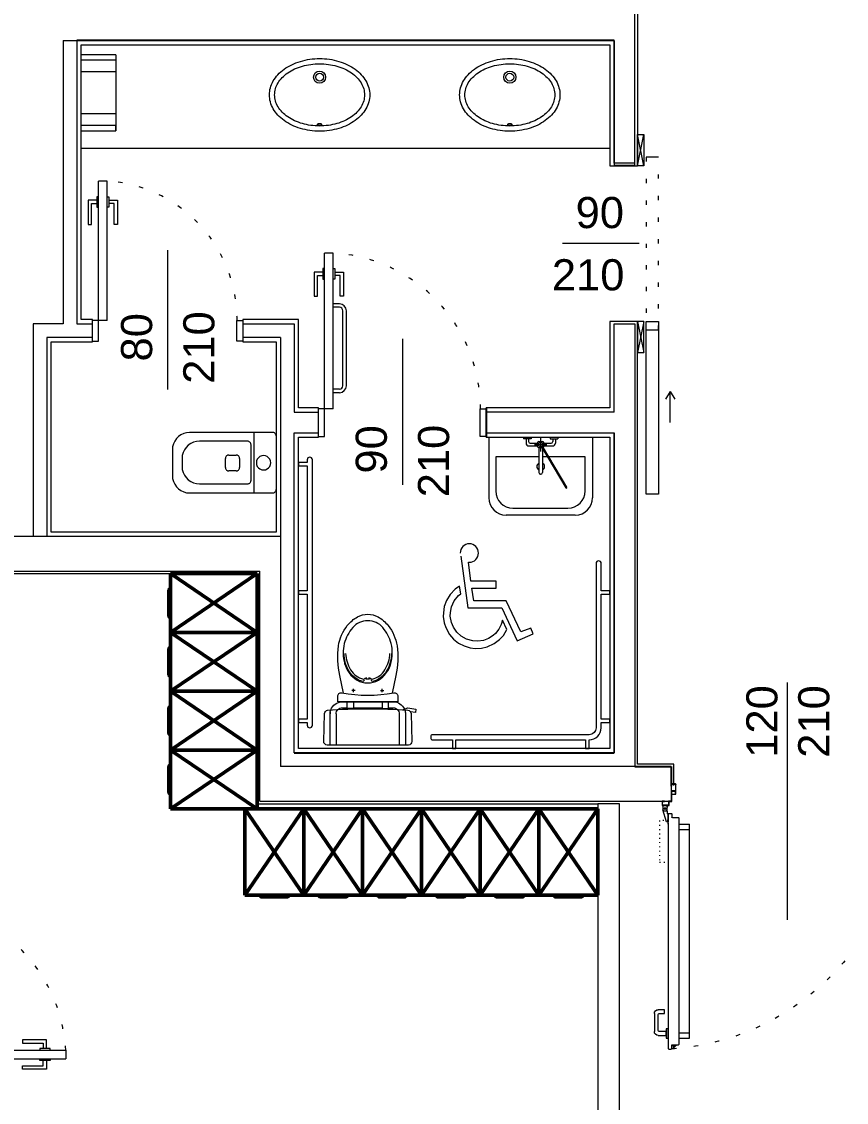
# Model space of a CAD drawing. Header units: centimetres. Extents: x 139057 to 200038, y 34824 to 80516.
# Drawn here: x 166314 to 166791, y 52660 to 53285 of the extents above; entities that cross this region are included whole.
import ezdxf

# ---------------------------------------------------------------- set-up
doc = ezdxf.new("R2010")
doc.units = ezdxf.units.CM
doc.header["$LTSCALE"] = 100
doc.linetypes.add('HIDDEN4', pattern=[0.125, 0.025, -0.1])
doc.layers.get('0').update_dxf_attribs({"lineweight": 0})
for name, color, linetype, lineweight in [('430_TAVOLATI_001-AM_0', 3, 'Continuous', 0), ('437_RIVESTIMENTI_001-AM_0', 13, 'Continuous', 0), ('439_TESTI_SERRAMENTI_001-AM_0', 11, 'Continuous', 0), ('441_SERRAMENTI_001-AM_0', 1, 'Continuous', 0), ('442_SANITARI_001-AM_0', 6, 'Continuous', 0), ('560_LAY_OUT_ARREDI_001-AM_0', 150, 'Continuous', 50), ('660_LAY_OUT_ARREDI_001-AM_0', 150, 'Continuous', 50)]:
    doc.layers.add(name, color=color, linetype=linetype, lineweight=lineweight)
for name, color, linetype in [('CN_000_LINEE_PT_Layout bagni', 7, 'Continuous'), ('CN_050_MURI_PT_Finiture', 7, 'Continuous'), ('CN_050_MURI_PT_Pareti in laterizio', 7, 'Continuous')]:
    doc.layers.add(name, color=color, linetype=linetype)
doc.styles.add('GENERATED_STYLE_1', font='arial.ttf')
doc.styles.get("Standard").update_dxf_attribs({"font": 'arial.ttf'})

# ---------------------------------------------------------------- blocks, each defined once
blk = doc.blocks.new('PORTA-[REI-US]-SISTI-120')
for p, q in [((-1.8, 12.56), (-1.8, 143)), ((-1.5, 143.3), (0, 143.3)), ((0.3, 143), (0.3, 141.15)), ((0.6, 141.05), (3.1, 141.05)), ((0.6, 140.85), (0.6, 141.05)), ((0.6, 140.85), (4.2, 140.85)), ((1.1, 142.35), (1.4, 142.35)), ((1.1, 141.05), (1.1, 142.35)), ((2.6, 141.05), (1.4, 142.35)), ((1.4, 142.35), (1.4, 141.05)), ((3.1, 141.05), (3.1, 140.85)), ((4.5, 140.55), (4.5, 9.75)), ((-9.8, 122.85), (-9.8, 133.15)), ((-7.5, 135.45), (-2.9, 135.45)), ((-7.5, 132.65), (-7.5, 123.35)), ((-2.9, 133.15), (-7, 133.15)), ((-2.9, 131.6), (-2.9, 137)), ((-2.9, 137), (-1.8, 137)), ((-2.9, 135.45), (-2.9, 134.3)), ((-2.9, 134.3), (-2.9, 133.15)), ((-1.8, 131.6), (-2.9, 131.6)), ((-1.8, 137), (-1.8, 134.3)), ((-1.8, 134.3), (-1.8, 131.6)), ((4.5, 137), (4.5, 134.3)), ((4.5, 137), (10.5, 137)), ((4.5, 134.3), (4.5, 131.6)), ((4.5, 134), (10.5, 134)), ((10.5, 137), (10.5, 13.3)), ((-4, 120.55), (-7.5, 120.55)), ((-7, 122.85), (-4, 122.85)), ((-4, 122.85), (-4, 120.55)), ((-1.8, 13.34), (-1.8, 7.3)), ((4.5, 16.3), (10.5, 16.3)), ((4.5, 13.3), (10.5, 13.3)), ((-2.8, 12), (-4.8, 5)), ((-1.8, 12), (-2.8, 12)), ((-2.3, 5.5), (-2.3, 7)), ((-1.8, 7.5), (-1.8, 12)), ((-1.5, 7), (0, 7)), ((0.3, 7.3), (0.3, 9.15)), ((0.6, 9.45), (4.2, 9.45)), ((-5.3, 0), (-5.3, 2.5)), ((-5.3, 2.5), (-1.3, 2.5)), ((-3.85, 0), (-5.3, 0)), ((-5.05, 2.25), (-5.05, 0.25)), ((-1.55, 2.25), (-5.05, 2.25)), ((-5.05, 0.25), (-3.85, 0.25)), ((-4.8, 5), (-4.3, 5.5)), ((-4.8, 3.5), (-4.8, 5)), ((-4.8, 2.5), (-4.8, 5)), ((-4.39, 4.25), (-2.77, 4.25)), ((-4.3, 5.5), (-2.8, 5.5)), ((-3.85, 0), (-3.85, 0.25)), ((-3.55, 5), (-3.55, 3.5)), ((-3.55, 4), (-3.55, 4.5)), ((-2.8, 5.5), (-2.3, 5)), ((-2.3, 5), (-2.3, 2.5)), ((-2.3, 2.5), (-2.3, 3.64)), ((-1.55, 0), (-1.55, 2.25)), ((0, 0), (-1.55, 0)), ((-1.3, 2.5), (-1.3, 0.25)), ((-1.3, 0.25), (0.25, 0.25)), ((0, -5.8), (0, 0)), ((0.25, 0.25), (0.25, -5.7)), ((2.25, -6.05), (0.25, -6.05)), ((0.35, -5.8), (2.15, -5.8)), ((1.99, -3.9), (0.51, -3.9)), ((2.5, -9.7), (2.5, -5.8)), ((2.65, -4.35), (2.65, -9.7)), ((0, -8.65), (0.15, -8.65)), ((0, -8.65), (0, -9.7)), ((0.15, -9.7), (0.15, -8.65)), ((0.3, -9.85), (2.35, -9.85)), ((2.35, -10), (0.3, -10))]:
    blk.add_line(p, q)
at = {"ltscale": 20}
blk.add_line((67, -68.65), (67, 68.65), dxfattribs=at)
at = {"linetype": 'HIDDEN4', "ltscale": 0.2}
blk.add_lwpolyline([(-1.8, 11.15), (-6.8, 11.15), (-6.8, 35.15), (-1.8, 35.15)], dxfattribs=at)
blk.add_lwpolyline([(2.25, -5.7), (2.25, -4.1), (2.65, -4.1), (2.65, -8.35)])
for centre, radius, start, end in [((-1.5, 143), 0.3, 90, 180), ((0, 143), 0.3, 0, 90), ((0.6, 141.15), 0.3, 180, 270), ((4.2, 140.55), 0.3, 0, 90), ((-7.5, 133.15), 2.3, 90, 180), ((-7, 132.65), 0.5, 90, 180), ((-7.5, 122.85), 2.3, 180, 270), ((-7, 123.35), 0.5, 180, 270), ((-1.8, 7), 0.5, 90, 180), ((-1.5, 7.3), 0.3, 180, 270), ((0, 7.3), 0.3, 270, 0), ((0.6, 9.15), 0.3, 90, 180), ((4.2, 9.75), 0.3, 270, 0), ((0.25, -5.8), 0.25, 180, 270), ((0.35, -5.7), 0.1, 180, 270), ((0.51, -4.15), 0.25, 90, 180), ((1.99, -4.15), 0.25, 0, 90), ((2.15, -5.7), 0.1, 270, 0), ((2.25, -5.8), 0.25, 270, 0), ((0.3, -9.7), 0.3, 180, 270), ((0.3, -9.7), 0.15, 180, 270), ((2.35, -9.7), 0.3, 270, 0), ((2.35, -9.7), 0.15, 270, 0)]:
    blk.add_arc(centre, radius, start, end)
at = {"linetype": 'HIDDEN4'}
blk.add_arc((-9.62, 0.25), 143.37, 0, 86.15171, dxfattribs=at)
blk = doc.blocks.new('ar')
at = {"layer": '660_LAY_OUT_ARREDI_001-AM_0', "ltscale": 0.5}
for p, q in [((36789.85, 29627.82), (36739.85, 29661.82)), ((36789.85, 29661.82), (36739.85, 29627.82)), ((36789.85, 29661.82), (36739.85, 29661.82)), ((36789.85, 29661.82), (36789.85, 29627.82)), ((36789.85, 29627.82), (36739.85, 29627.82))]:
    blk.add_line(p, q, dxfattribs=at)
at = {"layer": '660_LAY_OUT_ARREDI_001-AM_0'}
blk.add_line((36739.85, 29661.82), (36739.85, 29627.82), dxfattribs=at)
at = {"layer": '660_LAY_OUT_ARREDI_001-AM_0', "ltscale": 0.5, "flags": 128}
blk.add_lwpolyline([(36789.85, 29653.32), (36789.85, 29636.32), (36790.85, 29637.32), (36790.85, 29652.32)], close=True, dxfattribs=at)

msp = doc.modelspace()

# ---------------------------------------------------------------- linework, layer by layer
at = {"layer": '430_TAVOLATI_001-AM_0'}
for p, q in [((166670.34, 53465.5, 0), (166670.34, 53202.04, 0)), ((166338.09, 53274.54, 0), (166338.09, 53110.65, 0)), ((166338.09, 53274.54, 0), (166656.84, 53274.54, 0)), ((166656.82, 53203.54, 0), (166656.83, 53274.54, 0)), ((166656.84, 53274.54, 0), (166656.83, 53202.04, 0)), ((166668.83, 53203.54, 0), (166656.82, 53203.54, 0)), ((166654.32, 53202.04, 0), (166670.33, 53202.04, 0)), ((166320.82, 53110.65, 0), (166320.82, 52987.65, 0)), ((166338.09, 53110.65, 0), (166320.82, 53110.65, 0)), ((166442.09, 53110.65, 0), (166471.82, 53110.65, 0)), ((166471.82, 53110.65, 0), (166471.82, 53059.54, 0)), ((166656.81, 53110.54, 0), (166668.81, 53110.54, 0)), ((166656.81, 53059.54, 0), (166656.81, 53110.54, 0)), ((166668.81, 53110.54, 0), (166668.82, 52854.54, 0)), ((166463.82, 53102.65, 0), (166442.09, 53102.65, 0)), ((166463.82, 53102.65, 0), (166463.82, 52854.54, 0)), ((166471.82, 53059.54, 0), (166485.82, 53059.54, 0)), ((166582.82, 53061.54, 0), (166582.82, 53045.54, 0)), ((166656.83, 53059.54, 0), (166582.82, 53059.54, 0)), ((166471.82, 53047.54, 0), (166485.82, 53047.54, 0)), ((166471.82, 52862.54, 0), (166471.82, 53047.54, 0)), ((166582.82, 53047.54, 0), (166656.82, 53047.54, 0)), ((166656.82, 53047.54, 0), (166656.81, 52862.54, 0)), ((166656.82, 52862.54, 0), (166656.81, 53047.54, 0)), ((166463.82, 52987.65, 0), (166309.51, 52987.65, 0)), ((166247.16, 52966.15, 0), (166450.32, 52966.15, 0)), ((166289.51, 52967.65, 0), (166451.82, 52967.65, 0)), ((166450.32, 52966.15, 0), (166450.32, 52833.04, 0)), ((166451.82, 52834.54, 0), (166451.82, 52967.65, 0)), ((166656.81, 52862.54, 0), (166471.82, 52862.54, 0)), ((166689.84, 52854.54, 0), (166463.82, 52854.54, 0)), ((166689.84, 52854.54, 0), (166689.84, 52834.54, 0)), ((166451.82, 52834.54, 0), (166689.84, 52834.54, 0)), ((166450.32, 52833.04, 0), (166647.32, 52833.04, 0)), ((166647.32, 52833.04, 0), (166647.33, 52649.5, 0)), ((166659.82, 52833.04, 0), (166647.32, 52833.04, 0)), ((166659.83, 52649.51, 0), (166659.82, 52833.04, 0))]:
    msp.add_line(p, q, dxfattribs=at)
at = {"layer": '437_RIVESTIMENTI_001-AM_0'}
for p, q in [((166668.83, 53202.04, 0), (166668.85, 53465.5, 0)), ((166346.09, 53274.54, 0), (166346.09, 53110.65, 0)), ((166348.59, 53113.15, 0), (166348.59, 53272.04, 0)), ((166348.59, 53272.04, 0), (166654.33, 53272.04, 0)), ((166654.33, 53272.04, 0), (166654.32, 53202.04, 0)), ((166346.09, 53110.65, 0), (166355.09, 53110.65, 0)), ((166355.09, 53113.15, 0), (166348.59, 53113.15, 0)), ((166355.09, 53100.15, 0), (166355.09, 53113.15, 0)), ((166474.32, 53113.15, 0), (166442.09, 53113.15, 0)), ((166442.09, 53113.15, 0), (166442.09, 53100.15, 0)), ((166474.32, 53062.04, 0), (166474.32, 53113.15, 0)), ((166670.31, 53112.04, 0), (166654.31, 53112.04, 0)), ((166654.31, 53112.04, 0), (166654.31, 53062.04, 0)), ((166668.83, 53112.04, 0), (166656.83, 53112.04, 0)), ((166670.32, 52856.04, 0), (166670.31, 53112.04, 0)), ((166328.82, 53102.65, 0), (166328.82, 52987.65, 0)), ((166355.09, 53102.65, 0), (166328.82, 53102.65, 0)), ((166331.32, 52990.15, 0), (166331.32, 53100.15, 0)), ((166331.32, 53100.15, 0), (166355.09, 53100.15, 0)), ((166442.09, 53100.15, 0), (166461.32, 53100.15, 0)), ((166461.32, 53100.15, 0), (166461.32, 52990.15, 0)), ((166485.82, 53062.04, 0), (166474.32, 53062.04, 0)), ((166485.82, 53045.04, 0), (166485.82, 53062.04, 0)), ((166654.31, 53062.04, 0), (166582.82, 53062.04, 0)), ((166474.32, 53045.04, 0), (166485.82, 53045.04, 0)), ((166474.32, 52865.04, 0), (166474.32, 53045.04, 0)), ((166582.82, 53045.04, 0), (166654.31, 53045.04, 0)), ((166654.31, 53045.04, 0), (166654.32, 52865.04, 0)), ((166461.32, 52990.15, 0), (166331.32, 52990.15, 0)), ((166654.32, 52865.04, 0), (166474.32, 52865.04, 0)), ((166691.34, 52856.04, 0), (166670.32, 52856.04, 0)), ((166691.34, 52843.56, 0), (166691.34, 52856.04, 0))]:
    msp.add_line(p, q, dxfattribs=at)
at = {"layer": '441_SERRAMENTI_001-AM_0', "linetype": 'Continuous'}
for p, q in [((166670.33, 53202.04, 0), (166673.94, 53220.04, 0)), ((166670.33, 53202.04, 0), (166670.34, 53220.04, 0)), ((166670.34, 53220.04, 0), (166673.94, 53220.04, 0)), ((166673.93, 53202.04, 0), (166670.34, 53220.04, 0)), ((166673.94, 53220.04, 0), (166673.93, 53202.04, 0)), ((166682.48, 53206.99, 0), (166675.28, 53206.99, 0)), ((166673.93, 53202.04, 0), (166670.33, 53202.04, 0)), ((166358.59, 53100.65, 0), (166358.59, 53193.15, 0)), ((166363.59, 53193.15, 0), (166358.59, 53193.15, 0)), ((166363.59, 53112.65, 0), (166363.59, 53193.15, 0)), ((166357.59, 53182.15, 0), (166352.59, 53182.15, 0)), ((166352.59, 53182.15, 0), (166352.59, 53168.15, 0)), ((166354.59, 53180.15, 0), (166357.59, 53180.15, 0)), ((166354.59, 53168.15, 0), (166354.59, 53180.15, 0)), ((166358.59, 53184.15, 0), (166357.59, 53184.15, 0)), ((166357.59, 53184.15, 0), (166357.59, 53178.15, 0)), ((166357.59, 53178.15, 0), (166358.59, 53178.15, 0)), ((166363.59, 53184.15, 0), (166364.6, 53184.15, 0)), ((166364.6, 53178.15, 0), (166363.59, 53178.15, 0)), ((166364.59, 53182.15, 0), (166369.59, 53182.15, 0)), ((166367.59, 53180.15, 0), (166364.59, 53180.15, 0)), ((166364.6, 53184.15, 0), (166364.6, 53178.15, 0)), ((166367.59, 53168.15, 0), (166367.59, 53180.15, 0)), ((166369.59, 53182.15, 0), (166369.59, 53168.15, 0)), ((166352.59, 53168.15, 0), (166354.59, 53168.15, 0)), ((166369.59, 53168.15, 0), (166367.59, 53168.15, 0)), ((166398.59, 53153.15, 0), (166398.59, 53072.65, 0)), ((166671.33, 53157.04, 0), (166626.83, 53157.04, 0)), ((166489.32, 53045.54, 0), (166489.32, 53151.54, 0)), ((166494.32, 53151.54, 0), (166489.32, 53151.54, 0)), ((166494.32, 53061.54, 0), (166494.32, 53151.54, 0)), ((166489.32, 53142.54, 0), (166488.32, 53142.54, 0)), ((166488.32, 53142.54, 0), (166488.32, 53136.54, 0)), ((166494.32, 53142.54, 0), (166495.33, 53142.54, 0)), ((166495.33, 53142.54, 0), (166495.33, 53136.54, 0)), ((166488.32, 53140.54, 0), (166483.32, 53140.54, 0)), ((166483.32, 53140.54, 0), (166483.32, 53126.54, 0)), ((166485.32, 53138.54, 0), (166488.32, 53138.54, 0)), ((166485.32, 53126.54, 0), (166485.32, 53138.54, 0)), ((166488.32, 53136.54, 0), (166489.32, 53136.54, 0)), ((166495.33, 53136.54, 0), (166494.32, 53136.54, 0)), ((166495.32, 53140.54, 0), (166500.32, 53140.54, 0)), ((166498.32, 53138.54, 0), (166495.32, 53138.54, 0)), ((166498.32, 53126.54, 0), (166498.32, 53138.54, 0)), ((166500.32, 53140.54, 0), (166500.32, 53126.54, 0)), ((166483.32, 53126.54, 0), (166485.32, 53126.54, 0)), ((166497.94, 53122.21, 0), (166494.32, 53122.21, 0)), ((166500.32, 53126.54, 0), (166498.32, 53126.54, 0)), ((166497.94, 53120.21, 0), (166494.32, 53120.21, 0)), ((166499.94, 53074.81, 0), (166499.94, 53118.21, 0)), ((166501.94, 53074.81, 0), (166501.94, 53118.21, 0)), ((166363.59, 53112.65, 0), (166355.09, 53112.65, 0)), ((166438.59, 53112.65, 0), (166442.09, 53112.65, 0)), ((166438.59, 53100.65, 0), (166438.59, 53112.65, 0)), ((166670.33, 53112.04, 0), (166673.93, 53094.04, 0)), ((166670.33, 53112.04, 0), (166670.33, 53094.04, 0)), ((166673.93, 53112.04, 0), (166670.33, 53112.04, 0)), ((166673.93, 53112.04, 0), (166670.33, 53094.04, 0)), ((166673.93, 53094.04, 0), (166673.93, 53112.04, 0)), ((166675.27, 53012.14, 0), (166675.28, 53112.04, 0)), ((166675.28, 53112.04, 0), (166682.48, 53112.04, 0)), ((166682.48, 53112.04, 0), (166682.47, 53012.14, 0)), ((166675.28, 53107.09, 0), (166682.48, 53107.09, 0)), ((166355.09, 53100.65, 0), (166358.59, 53100.65, 0)), ((166442.09, 53100.65, 0), (166438.59, 53100.65, 0)), ((166534.32, 53102.04, 0), (166534.32, 53017.54, 0)), ((166670.33, 53094.04, 0), (166673.93, 53094.04, 0)), ((166497.94, 53072.81, 0), (166494.32, 53072.81, 0)), ((166497.94, 53070.81, 0), (166494.32, 53070.81, 0)), ((166689.23, 53071.54, 0), (166686.53, 53067.04, 0)), ((166689.23, 53071.54, 0), (166691.93, 53067.04, 0)), ((166689.23, 53053.54, 0), (166689.23, 53071.54, 0)), ((166494.32, 53061.54, 0), (166485.82, 53061.54, 0)), ((166579.32, 53045.54, 0), (166579.32, 53061.54, 0)), ((166579.32, 53061.54, 0), (166582.82, 53061.54, 0)), ((166485.82, 53045.54, 0), (166489.32, 53045.54, 0)), ((166582.82, 53045.54, 0), (166579.32, 53045.54, 0)), ((166682.47, 53012.14, 0), (166675.27, 53012.14, 0)), ((166249.63, 52690.59, 0), (166339.63, 52690.59, 0)), ((166314.63, 52696.59, 0), (166314.63, 52694.59, 0)), ((166328.63, 52696.59, 0), (166314.63, 52696.59, 0)), ((166314.63, 52694.59, 0), (166326.63, 52694.59, 0)), ((166324.62, 52691.6, 0), (166324.62, 52690.59, 0)), ((166330.63, 52691.6, 0), (166324.62, 52691.6, 0)), ((166326.63, 52694.59, 0), (166326.63, 52691.59, 0)), ((166328.63, 52691.59, 0), (166328.63, 52696.59, 0)), ((166330.63, 52690.59, 0), (166330.63, 52691.6, 0)), ((166339.63, 52690.59, 0), (166339.63, 52685.59, 0)), ((166231.63, 52685.59, 0), (166339.63, 52685.59, 0)), ((166324.62, 52684.59, 0), (166324.62, 52685.59, 0)), ((166330.63, 52684.59, 0), (166324.62, 52684.59, 0)), ((166326.63, 52681.59, 0), (166326.63, 52684.59, 0)), ((166328.63, 52684.59, 0), (166328.63, 52679.59, 0)), ((166330.63, 52685.59, 0), (166330.63, 52684.59, 0)), ((166314.63, 52679.59, 0), (166314.63, 52681.59, 0)), ((166314.63, 52681.59, 0), (166326.63, 52681.59, 0)), ((166328.63, 52679.59, 0), (166314.63, 52679.59, 0))]:
    msp.add_line(p, q, dxfattribs=at)
at = {"layer": '441_SERRAMENTI_001-AM_0', "linetype": 'HIDDEN4'}
for p, q in [((166675.28, 53206.99, 0), (166675.28, 53107.09, 0)), ((166682.48, 53107.09, 0), (166682.48, 53206.99, 0))]:
    msp.add_line(p, q, dxfattribs=at)
for centre, radius, start, end in [((166358.61, 53113.19, 0), 80.12, 359.61705, 86.43722), ((166489.32, 53061.54, 0), 90.14, 0, 86.82017), ((166249.63, 52685.59, 0), 90.14, 3.17983, 90)]:
    msp.add_arc(centre, radius, start, end, dxfattribs=at)
at = {"layer": '441_SERRAMENTI_001-AM_0', "linetype": 'Continuous'}
for centre, radius, start, end in [((166497.94, 53118.21, 0), 4, 0, 90), ((166497.94, 53118.21, 0), 2, 0, 90), ((166497.94, 53074.81, 0), 2, 270, 0), ((166497.94, 53074.81, 0), 4, 270, 0)]:
    msp.add_arc(centre, radius, start, end, dxfattribs=at)
at = {"layer": '442_SANITARI_001-AM_0'}
for p, q in [((166348.59, 53222.26, 0), (166348.59, 53266.26, 0)), ((166368.59, 53266.26, 0), (166348.59, 53266.26, 0)), ((166368.59, 53266.26, 0), (166368.59, 53222.26, 0)), ((166348.59, 53263.26, 0), (166368.59, 53263.26, 0)), ((166368.59, 53256.33, 0), (166348.59, 53256.33, 0)), ((166486.46, 53253.29, 0), (166486.45, 53253.29, 0)), ((166596.46, 53253.29, 0), (166596.45, 53253.29, 0)), ((166348.59, 53232.19, 0), (166368.59, 53232.19, 0)), ((166368.59, 53225.26, 0), (166348.59, 53225.26, 0)), ((166348.59, 53222.26, 0), (166368.59, 53222.26, 0)), ((166584.32, 53045.04, 0), (166584.32, 53010.04, 0)), ((166604.32, 53045.04, 0), (166604.32, 53044.04, 0)), ((166608.82, 53044.04, 0), (166604.32, 53044.04, 0)), ((166605.82, 53044.04, 0), (166605.82, 53041.54, 0)), ((166607.32, 53044.04, 0), (166607.32, 53042.54, 0)), ((166608.32, 53041.54, 0), (166612.32, 53041.54, 0)), ((166608.82, 53045.04, 0), (166608.82, 53044.04, 0)), ((166610.68, 53040.79, 0), (166617.96, 53040.79, 0)), ((166612.32, 53041.54, 0), (166612.32, 53040.04, 0)), ((166613.32, 53042.54, 0), (166615.32, 53042.54, 0)), ((166614.32, 53036.8, 0), (166614.32, 53044.79, 0)), ((166616.32, 53041.54, 0), (166620.32, 53041.54, 0)), ((166616.32, 53041.54, 0), (166616.32, 53040.04, 0)), ((166619.82, 53045.04, 0), (166619.82, 53044.04, 0)), ((166619.82, 53044.04, 0), (166624.32, 53044.04, 0)), ((166621.32, 53044.04, 0), (166621.32, 53042.54, 0)), ((166622.82, 53044.04, 0), (166622.82, 53041.54, 0)), ((166624.32, 53045.04, 0), (166624.32, 53044.04, 0)), ((166644.32, 53045.04, 0), (166644.32, 53010.04, 0)), ((166607.32, 53040.04, 0), (166612.32, 53040.04, 0)), ((166613.32, 53039.04, 0), (166613.32, 53024.58, 0)), ((166613.32, 53039.04, 0), (166615.32, 53039.04, 0)), ((166614.7, 53039.57, 0), (166628.81, 53015.77, 0)), ((166615.22, 53039.87, 0), (166629.33, 53016.08, 0)), ((166615.32, 53039.04, 0), (166615.32, 53024.58, 0)), ((166616.32, 53040.04, 0), (166621.32, 53040.04, 0)), ((166588.28, 53033.68, 0), (166588.28, 53013.96, 0)), ((166613.32, 53033.68, 0), (166588.28, 53033.68, 0)), ((166618.19, 53033.68, 0), (166615.32, 53033.68, 0)), ((166640.03, 53033.68, 0), (166618.89, 53033.68, 0)), ((166640.03, 53013.96, 0), (166640.03, 53033.68, 0)), ((166614.42, 53023.68, 0), (166614.22, 53023.68, 0)), ((166629.24, 53015.73, 0), (166629.15, 53015.68, 0)), ((166598.28, 53003.96, 0), (166630.03, 53003.96, 0)), ((166634.32, 53000.04, 0), (166594.32, 53000.04, 0)), ((166507.02, 52898.54, 0), (166505.02, 52898.54, 0)), ((166506.02, 52897.54, 0), (166506.02, 52899.54, 0)), ((166521.62, 52898.54, 0), (166523.62, 52898.54, 0)), ((166522.62, 52897.54, 0), (166522.62, 52899.54, 0)), ((166506.07, 52888.54, 0), (166522.58, 52888.54, 0)), ((166492.57, 52867.04, 0), (166492.57, 52882.06, 0))]:
    msp.add_line(p, q, dxfattribs=at)
at = {"layer": '442_SANITARI_001-AM_0', "elevation": 0, "flags": 128}
for points in [[(166457.46, 53243.04), (166457.49, 53244.07), (166457.6, 53245.1), (166457.77, 53246.12), (166458.01, 53247.14), (166458.33, 53248.14), (166458.71, 53249.14), (166459.15, 53250.12), (166459.67, 53251.08), (166460.24, 53252.02), (166460.88, 53252.94), (166461.58, 53253.84), (166462.34, 53254.71), (166463.16, 53255.55), (166464.04, 53256.36), (166464.97, 53257.14), (166465.95, 53257.89), (166466.98, 53258.6), (166468.06, 53259.28), (166469.18, 53259.91), (166470.35, 53260.5), (166471.55, 53261.05), (166472.79, 53261.56), (166474.06, 53262.03), (166475.36, 53262.44), (166476.69, 53262.81), (166478.04, 53263.14), (166479.41, 53263.41), (166480.8, 53263.64), (166482.2, 53263.81), (166483.62, 53263.94), (166485.03, 53264.02), (166486.46, 53264.04), (166487.88, 53264.02), (166489.3, 53263.94), (166490.71, 53263.81), (166492.12, 53263.64), (166493.5, 53263.41), (166494.88, 53263.14), (166496.23, 53262.81), (166497.56, 53262.44), (166498.86, 53262.03), (166500.13, 53261.56), (166501.37, 53261.05), (166502.57, 53260.5), (166503.73, 53259.91), (166504.85, 53259.28), (166505.93, 53258.6), (166506.96, 53257.89), (166507.95, 53257.14), (166508.87, 53256.36), (166509.75, 53255.55), (166510.57, 53254.71), (166511.33, 53253.84), (166512.03, 53252.94), (166512.67, 53252.02), (166513.25, 53251.08), (166513.76, 53250.12), (166514.21, 53249.14), (166514.59, 53248.14), (166514.9, 53247.14), (166515.14, 53246.12), (166515.32, 53245.1), (166515.42, 53244.07), (166515.46, 53243.04), (166515.42, 53242.01), (166515.32, 53240.98), (166515.14, 53239.96), (166514.9, 53238.95), (166514.59, 53237.94), (166514.21, 53236.95), (166513.76, 53235.97), (166513.25, 53235.01), (166512.67, 53234.06), (166512.03, 53233.14), (166511.33, 53232.25), (166510.57, 53231.38), (166509.75, 53230.53), (166508.87, 53229.72), (166507.95, 53228.94), (166506.96, 53228.19), (166505.93, 53227.48), (166504.85, 53226.81), (166503.73, 53226.17), (166502.57, 53225.58), (166501.37, 53225.03), (166500.13, 53224.52), (166498.86, 53224.06), (166497.56, 53223.64), (166496.23, 53223.27), (166494.88, 53222.95), (166493.5, 53222.67), (166492.12, 53222.45), (166490.71, 53222.27), (166489.3, 53222.14), (166487.88, 53222.07), (166486.46, 53222.04), (166485.03, 53222.07), (166483.62, 53222.14), (166482.2, 53222.27), (166480.8, 53222.45), (166479.41, 53222.67), (166478.04, 53222.95), (166476.69, 53223.27), (166475.36, 53223.64), (166474.06, 53224.06), (166472.79, 53224.52), (166471.55, 53225.03), (166470.35, 53225.58), (166469.18, 53226.17), (166468.06, 53226.81), (166466.98, 53227.48), (166465.95, 53228.19), (166464.97, 53228.94), (166464.04, 53229.72), (166463.16, 53230.53), (166462.34, 53231.38), (166461.58, 53232.25), (166460.88, 53233.14), (166460.24, 53234.06), (166459.67, 53235.01), (166459.15, 53235.97), (166458.71, 53236.95), (166458.33, 53237.94), (166458.01, 53238.95), (166457.77, 53239.96), (166457.6, 53240.98), (166457.49, 53242.01)], [(166460.46, 53243.04), (166460.49, 53243.93), (166460.58, 53244.81), (166460.74, 53245.68), (166460.96, 53246.55), (166461.24, 53247.42), (166461.58, 53248.27), (166461.98, 53249.11), (166462.44, 53249.93), (166462.95, 53250.74), (166463.53, 53251.53), (166464.16, 53252.3), (166464.84, 53253.04), (166465.57, 53253.76), (166466.36, 53254.46), (166467.19, 53255.13), (166468.07, 53255.77), (166469, 53256.38), (166469.96, 53256.96), (166470.97, 53257.5), (166472.01, 53258.01), (166473.09, 53258.48), (166474.2, 53258.92), (166475.34, 53259.31), (166476.51, 53259.67), (166477.7, 53259.99), (166478.91, 53260.27), (166480.14, 53260.5), (166481.39, 53260.7), (166482.64, 53260.85), (166483.91, 53260.96), (166485.18, 53261.02), (166486.46, 53261.04), (166487.73, 53261.02), (166489.01, 53260.96), (166490.27, 53260.85), (166491.53, 53260.7), (166492.78, 53260.5), (166494, 53260.27), (166495.22, 53259.99), (166496.41, 53259.67), (166497.57, 53259.31), (166498.71, 53258.92), (166499.82, 53258.48), (166500.9, 53258.01), (166501.95, 53257.5), (166502.95, 53256.96), (166503.92, 53256.38), (166504.84, 53255.77), (166505.72, 53255.13), (166506.56, 53254.46), (166507.34, 53253.76), (166508.08, 53253.04), (166508.76, 53252.3), (166509.39, 53251.53), (166509.96, 53250.74), (166510.48, 53249.93), (166510.94, 53249.11), (166511.34, 53248.27), (166511.68, 53247.42), (166511.96, 53246.55), (166512.18, 53245.68), (166512.33, 53244.81), (166512.43, 53243.93), (166512.46, 53243.04), (166512.43, 53242.16), (166512.33, 53241.28), (166512.18, 53240.4), (166511.96, 53239.53), (166511.68, 53238.67), (166511.34, 53237.82), (166510.94, 53236.98), (166510.48, 53236.15), (166509.96, 53235.35), (166509.39, 53234.56), (166508.76, 53233.79), (166508.08, 53233.04), (166507.34, 53232.32), (166506.56, 53231.62), (166505.72, 53230.95), (166504.84, 53230.31), (166503.92, 53229.7), (166502.95, 53229.13), (166501.95, 53228.58), (166500.9, 53228.08), (166499.82, 53227.6), (166498.71, 53227.17), (166497.57, 53226.77), (166496.41, 53226.41), (166495.22, 53226.09), (166494, 53225.82), (166492.78, 53225.58), (166491.53, 53225.39), (166490.27, 53225.24), (166489.01, 53225.13), (166487.73, 53225.06), (166486.46, 53225.04), (166485.18, 53225.06), (166483.91, 53225.13), (166482.64, 53225.24), (166481.39, 53225.39), (166480.14, 53225.58), (166478.91, 53225.82), (166477.7, 53226.09), (166476.51, 53226.41), (166475.34, 53226.77), (166474.2, 53227.17), (166473.09, 53227.6), (166472.01, 53228.08), (166470.97, 53228.58), (166469.96, 53229.13), (166469, 53229.7), (166468.07, 53230.31), (166467.19, 53230.95), (166466.36, 53231.62), (166465.57, 53232.32), (166464.84, 53233.04), (166464.16, 53233.79), (166463.53, 53234.56), (166462.95, 53235.35), (166462.44, 53236.15), (166461.98, 53236.98), (166461.58, 53237.82), (166461.24, 53238.67), (166460.96, 53239.53), (166460.74, 53240.4), (166460.58, 53241.28), (166460.49, 53242.16)], [(166567.46, 53243.04), (166567.49, 53244.07), (166567.6, 53245.1), (166567.77, 53246.12), (166568.01, 53247.14), (166568.33, 53248.14), (166568.71, 53249.14), (166569.15, 53250.12), (166569.67, 53251.08), (166570.24, 53252.02), (166570.88, 53252.94), (166571.58, 53253.84), (166572.34, 53254.71), (166573.16, 53255.55), (166574.04, 53256.36), (166574.97, 53257.14), (166575.95, 53257.89), (166576.98, 53258.6), (166578.06, 53259.28), (166579.18, 53259.91), (166580.35, 53260.5), (166581.55, 53261.05), (166582.79, 53261.56), (166584.06, 53262.03), (166585.36, 53262.44), (166586.69, 53262.81), (166588.04, 53263.14), (166589.41, 53263.41), (166590.8, 53263.64), (166592.2, 53263.81), (166593.62, 53263.94), (166595.03, 53264.02), (166596.46, 53264.04), (166597.88, 53264.02), (166599.3, 53263.94), (166600.71, 53263.81), (166602.12, 53263.64), (166603.5, 53263.41), (166604.88, 53263.14), (166606.23, 53262.81), (166607.56, 53262.44), (166608.86, 53262.03), (166610.13, 53261.56), (166611.37, 53261.05), (166612.57, 53260.5), (166613.73, 53259.91), (166614.85, 53259.28), (166615.93, 53258.6), (166616.96, 53257.89), (166617.95, 53257.14), (166618.87, 53256.36), (166619.75, 53255.55), (166620.57, 53254.71), (166621.33, 53253.84), (166622.03, 53252.94), (166622.67, 53252.02), (166623.25, 53251.08), (166623.76, 53250.12), (166624.21, 53249.14), (166624.59, 53248.14), (166624.9, 53247.14), (166625.14, 53246.12), (166625.32, 53245.1), (166625.42, 53244.07), (166625.46, 53243.04), (166625.42, 53242.01), (166625.32, 53240.98), (166625.14, 53239.96), (166624.9, 53238.95), (166624.59, 53237.94), (166624.21, 53236.95), (166623.76, 53235.97), (166623.25, 53235.01), (166622.67, 53234.06), (166622.03, 53233.14), (166621.33, 53232.25), (166620.57, 53231.38), (166619.75, 53230.53), (166618.87, 53229.72), (166617.95, 53228.94), (166616.96, 53228.19), (166615.93, 53227.48), (166614.85, 53226.81), (166613.73, 53226.17), (166612.57, 53225.58), (166611.37, 53225.03), (166610.13, 53224.52), (166608.86, 53224.06), (166607.56, 53223.64), (166606.23, 53223.27), (166604.88, 53222.95), (166603.5, 53222.67), (166602.12, 53222.45), (166600.71, 53222.27), (166599.3, 53222.14), (166597.88, 53222.07), (166596.46, 53222.04), (166595.03, 53222.07), (166593.62, 53222.14), (166592.2, 53222.27), (166590.8, 53222.45), (166589.41, 53222.67), (166588.04, 53222.95), (166586.69, 53223.27), (166585.36, 53223.64), (166584.06, 53224.06), (166582.79, 53224.52), (166581.55, 53225.03), (166580.35, 53225.58), (166579.18, 53226.17), (166578.06, 53226.81), (166576.98, 53227.48), (166575.95, 53228.19), (166574.97, 53228.94), (166574.04, 53229.72), (166573.16, 53230.53), (166572.34, 53231.38), (166571.58, 53232.25), (166570.88, 53233.14), (166570.24, 53234.06), (166569.67, 53235.01), (166569.15, 53235.97), (166568.71, 53236.95), (166568.33, 53237.94), (166568.01, 53238.95), (166567.77, 53239.96), (166567.6, 53240.98), (166567.49, 53242.01)], [(166570.46, 53243.04), (166570.49, 53243.93), (166570.58, 53244.81), (166570.74, 53245.68), (166570.96, 53246.55), (166571.24, 53247.42), (166571.58, 53248.27), (166571.98, 53249.11), (166572.44, 53249.93), (166572.95, 53250.74), (166573.53, 53251.53), (166574.16, 53252.3), (166574.84, 53253.04), (166575.57, 53253.76), (166576.36, 53254.46), (166577.19, 53255.13), (166578.07, 53255.77), (166579, 53256.38), (166579.96, 53256.96), (166580.97, 53257.5), (166582.01, 53258.01), (166583.09, 53258.48), (166584.2, 53258.92), (166585.34, 53259.31), (166586.51, 53259.67), (166587.7, 53259.99), (166588.91, 53260.27), (166590.14, 53260.5), (166591.39, 53260.7), (166592.64, 53260.85), (166593.91, 53260.96), (166595.18, 53261.02), (166596.46, 53261.04), (166597.73, 53261.02), (166599.01, 53260.96), (166600.27, 53260.85), (166601.53, 53260.7), (166602.78, 53260.5), (166604, 53260.27), (166605.22, 53259.99), (166606.41, 53259.67), (166607.57, 53259.31), (166608.71, 53258.92), (166609.82, 53258.48), (166610.9, 53258.01), (166611.95, 53257.5), (166612.95, 53256.96), (166613.92, 53256.38), (166614.84, 53255.77), (166615.72, 53255.13), (166616.56, 53254.46), (166617.34, 53253.76), (166618.08, 53253.04), (166618.76, 53252.3), (166619.39, 53251.53), (166619.96, 53250.74), (166620.48, 53249.93), (166620.94, 53249.11), (166621.34, 53248.27), (166621.68, 53247.42), (166621.96, 53246.55), (166622.18, 53245.68), (166622.33, 53244.81), (166622.43, 53243.93), (166622.46, 53243.04), (166622.43, 53242.16), (166622.33, 53241.28), (166622.18, 53240.4), (166621.96, 53239.53), (166621.68, 53238.67), (166621.34, 53237.82), (166620.94, 53236.98), (166620.48, 53236.15), (166619.96, 53235.35), (166619.39, 53234.56), (166618.76, 53233.79), (166618.08, 53233.04), (166617.34, 53232.32), (166616.56, 53231.62), (166615.72, 53230.95), (166614.84, 53230.31), (166613.92, 53229.7), (166612.95, 53229.13), (166611.95, 53228.58), (166610.9, 53228.08), (166609.82, 53227.6), (166608.71, 53227.17), (166607.57, 53226.77), (166606.41, 53226.41), (166605.22, 53226.09), (166604, 53225.82), (166602.78, 53225.58), (166601.53, 53225.39), (166600.27, 53225.24), (166599.01, 53225.13), (166597.73, 53225.06), (166596.46, 53225.04), (166595.18, 53225.06), (166593.91, 53225.13), (166592.64, 53225.24), (166591.39, 53225.39), (166590.14, 53225.58), (166588.91, 53225.82), (166587.7, 53226.09), (166586.51, 53226.41), (166585.34, 53226.77), (166584.2, 53227.17), (166583.09, 53227.6), (166582.01, 53228.08), (166580.97, 53228.58), (166579.96, 53229.13), (166579, 53229.7), (166578.07, 53230.31), (166577.19, 53230.95), (166576.36, 53231.62), (166575.57, 53232.32), (166574.84, 53233.04), (166574.16, 53233.79), (166573.53, 53234.56), (166572.95, 53235.35), (166572.44, 53236.15), (166571.98, 53236.98), (166571.58, 53237.82), (166571.24, 53238.67), (166570.96, 53239.53), (166570.74, 53240.4), (166570.58, 53241.28), (166570.49, 53242.16)], [(166485.26, 53225.95), (166485.28, 53226.07), (166485.35, 53226.18), (166485.46, 53226.29), (166485.61, 53226.38), (166485.79, 53226.45), (166486, 53226.51), (166486.22, 53226.54), (166486.46, 53226.55), (166486.69, 53226.54), (166486.92, 53226.51), (166487.12, 53226.45), (166487.31, 53226.38), (166487.46, 53226.29), (166487.57, 53226.18), (166487.63, 53226.07), (166487.66, 53225.95), (166487.63, 53225.84), (166487.57, 53225.72), (166487.46, 53225.62), (166487.31, 53225.53), (166487.12, 53225.45), (166486.92, 53225.4), (166486.69, 53225.36), (166486.46, 53225.35), (166486.22, 53225.36), (166486, 53225.4), (166485.79, 53225.45), (166485.61, 53225.53), (166485.46, 53225.62), (166485.35, 53225.72), (166485.28, 53225.84)], [(166595.26, 53225.95), (166595.28, 53226.07), (166595.35, 53226.18), (166595.46, 53226.29), (166595.61, 53226.38), (166595.79, 53226.45), (166596, 53226.51), (166596.22, 53226.54), (166596.46, 53226.55), (166596.69, 53226.54), (166596.92, 53226.51), (166597.12, 53226.45), (166597.31, 53226.38), (166597.46, 53226.29), (166597.57, 53226.18), (166597.63, 53226.07), (166597.66, 53225.95), (166597.63, 53225.84), (166597.57, 53225.72), (166597.46, 53225.62), (166597.31, 53225.53), (166597.12, 53225.45), (166596.92, 53225.4), (166596.69, 53225.36), (166596.46, 53225.35), (166596.22, 53225.36), (166596, 53225.4), (166595.79, 53225.45), (166595.61, 53225.53), (166595.46, 53225.62), (166595.35, 53225.72), (166595.28, 53225.84)], [(166454.05, 53026.14), (166455.13, 53026.28), (166456.13, 53026.7), (166456.99, 53027.36), (166457.65, 53028.22), (166458.06, 53029.22), (166458.2, 53030.29), (166458.06, 53031.37), (166457.65, 53032.37), (166456.99, 53033.23), (166456.13, 53033.89), (166455.13, 53034.3), (166454.05, 53034.44), (166452.98, 53034.3), (166451.98, 53033.89), (166451.12, 53033.23), (166450.46, 53032.37), (166450.04, 53031.37), (166449.9, 53030.29), (166450.04, 53029.22), (166450.46, 53028.22), (166451.12, 53027.36), (166451.98, 53026.7), (166452.98, 53026.28)], [(166592.27, 52939.27), (166591.51, 52936.8), (166590.09, 52933.98), (166588.1, 52931.57), (166586.74, 52930.33), (166584.1, 52928.69), (166581.16, 52927.57), (166577.98, 52927.1), (166575.04, 52927.28), (166571.51, 52928.22), (166568.4, 52929.98), (166565.81, 52932.33), (166563.81, 52935.27), (166562.69, 52937.98), (166562.05, 52941.62), (166562.11, 52943.68), (166562.75, 52947.03), (166564.34, 52950.5), (166566.81, 52953.44), (166568.1, 52954.56), (166567.4, 52958.97), (166564.93, 52957.21), (166561.99, 52954.15), (166559.81, 52950.56), (166558.58, 52947.15), (166558.05, 52943.56), (166557.99, 52941.39), (166558.58, 52937.63), (166559.4, 52934.98), (166561.64, 52931.04), (166563.99, 52928.28), (166566.81, 52926.04), (166570.04, 52924.34), (166573.63, 52923.28), (166576.45, 52922.93), (166580.04, 52923.1), (166583.27, 52923.81), (166587.39, 52925.69), (166590.51, 52928.04), (166592.74, 52930.45), (166594.8, 52933.8)], [(166506.07, 52892.04), (166506.07, 52888.22), (166502.37, 52888.22), (166502.37, 52892.04)], [(166522.58, 52892.04), (166522.58, 52888.22), (166526.28, 52888.22), (166526.28, 52892.04)]]:
    msp.add_lwpolyline(points, close=True, dxfattribs=at)
for points in [[(166654.32, 53212.04), (166348.59, 53212.04)], [(166411.32, 53047.83), (166409.58, 53047.68), (166407.9, 53047.22), (166406.32, 53046.49), (166404.89, 53045.49), (166403.66, 53044.26), (166402.66, 53042.83), (166401.92, 53041.25), (166401.47, 53039.56), (166401.32, 53037.83)], [(166459.32, 53047.83), (166411.32, 53047.83)], [(166448.45, 53047.73), (166448.45, 53012.86)], [(166461.32, 53045.83), (166461.29, 53046.18), (166461.2, 53046.51), (166461.05, 53046.83), (166460.85, 53047.11), (166460.61, 53047.36), (166460.32, 53047.56), (166460.01, 53047.71), (166459.67, 53047.8), (166459.32, 53047.83)], [(166416.94, 53042.75), (166415.2, 53042.59), (166413.52, 53042.14), (166411.94, 53041.41), (166410.51, 53040.41), (166409.27, 53039.17), (166408.28, 53037.75), (166407.54, 53036.17), (166407.09, 53034.48), (166406.94, 53032.75)], [(166444.8, 53042.75), (166416.94, 53042.75)], [(166446.8, 53040.75), (166446.77, 53041.09), (166446.68, 53041.43), (166446.53, 53041.75), (166446.33, 53042.03), (166446.09, 53042.28), (166445.8, 53042.48), (166445.49, 53042.63), (166445.15, 53042.72), (166444.8, 53042.75)], [(166446.8, 53020.11), (166446.8, 53040.75)], [(166461.32, 53045.83), (166461.32, 53014.83)], [(166401.32, 53037.83), (166401.32, 53022.83)], [(166433.98, 53034.72), (166433.63, 53034.69), (166433.29, 53034.6), (166432.98, 53034.45), (166432.69, 53034.25), (166432.44, 53034.01), (166432.24, 53033.72), (166432.1, 53033.4), (166432.01, 53033.07), (166431.98, 53032.72)], [(166433.98, 53034.72), (166438.21, 53034.72)], [(166440.21, 53032.72), (166440.18, 53033.07), (166440.09, 53033.4), (166439.95, 53033.72), (166439.75, 53034.01), (166439.5, 53034.25), (166439.21, 53034.45), (166438.9, 53034.6), (166438.56, 53034.69), (166438.21, 53034.72)], [(166406.94, 53032.75), (166406.94, 53028.12)], [(166406.94, 53028.12), (166407.09, 53026.38), (166407.54, 53024.69), (166408.28, 53023.11), (166409.27, 53021.69), (166410.51, 53020.45), (166411.94, 53019.45), (166413.52, 53018.72), (166415.2, 53018.27), (166416.94, 53018.11)], [(166431.98, 53027.59), (166431.98, 53032.72)], [(166440.21, 53032.72), (166440.21, 53027.59)], [(166401.32, 53022.83), (166401.47, 53021.09), (166401.92, 53019.41), (166402.66, 53017.83), (166403.66, 53016.4), (166404.89, 53015.17), (166406.32, 53014.17), (166407.9, 53013.43), (166409.58, 53012.98), (166411.32, 53012.83)], [(166431.98, 53027.59), (166432.01, 53027.24), (166432.1, 53026.9), (166432.24, 53026.59), (166432.44, 53026.3), (166432.69, 53026.06), (166432.98, 53025.86), (166433.29, 53025.71), (166433.63, 53025.62), (166433.98, 53025.59)], [(166438.21, 53025.59), (166433.98, 53025.59)], [(166438.21, 53025.59), (166438.56, 53025.62), (166438.9, 53025.71), (166439.21, 53025.86), (166439.5, 53026.06), (166439.75, 53026.3), (166439.95, 53026.59), (166440.09, 53026.9), (166440.18, 53027.24), (166440.21, 53027.59)], [(166416.94, 53018.11), (166444.8, 53018.11)], [(166444.8, 53018.11), (166445.15, 53018.15), (166445.49, 53018.24), (166445.8, 53018.38), (166446.09, 53018.58), (166446.33, 53018.83), (166446.53, 53019.11), (166446.68, 53019.43), (166446.77, 53019.77), (166446.8, 53020.11)], [(166411.32, 53012.83), (166459.32, 53012.83)], [(166459.32, 53012.83), (166459.67, 53012.86), (166460.01, 53012.95), (166460.32, 53013.09), (166460.61, 53013.29), (166460.85, 53013.54), (166461.05, 53013.83), (166461.2, 53014.14), (166461.29, 53014.48), (166461.32, 53014.83)], [(166572.59, 52972.77), (166573.06, 52972.72), (166574.11, 52972.84), (166575.11, 52973.13), (166576, 52973.66), (166576.76, 52974.31), (166577.41, 52975.07), (166577.88, 52976.01), (166578.17, 52977.01), (166578.29, 52978.07), (166578.17, 52979.13), (166577.88, 52980.13), (166577.41, 52981.07), (166576.76, 52981.84), (166576, 52982.48), (166575.11, 52983.01), (166574.11, 52983.31), (166573.06, 52983.42), (166572, 52983.31), (166571, 52983.01), (166570.12, 52982.48), (166569.35, 52981.84), (166568.7, 52981.07), (166568.23, 52980.13), (166567.94, 52979.13), (166567.82, 52978.07)], [(166568.16, 52976.26), (166572.22, 52946.33), (166591.8, 52946.33), (166600.62, 52927.22), (166609.97, 52931.28), (166608.56, 52934.69), (166602.85, 52932.57), (166594.39, 52950.39), (166575.63, 52950.39), (166574.51, 52957.68), (166588.57, 52957.68), (166588.57, 52961.73), (166573.87, 52961.73), (166572.59, 52972.77)], [(166496.07, 52885.04), (166496.07, 52867.04)], [(166534.37, 52887.38), (166537.4, 52888.49), (166542.15, 52887.83), (166541.87, 52885.84), (166539.08, 52886.24)]]:
    msp.add_lwpolyline(points, dxfattribs=at)
for points in [[(166479.31, 53032.03), (166479.31, 53030.53), (166474.32, 53030.53), (166474.32, 53028.53), (166479.31, 53028.53), (166479.31, 52956.28), (166474.32, 52956.28), (166474.32, 52954.28), (166479.31, 52954.28), (166479.31, 52882.03), (166474.32, 52882.03), (166474.32, 52880.03), (166479.31, 52880.03), (166479.31, 52878.53, 1), (166482.31, 52878.53), (166482.31, 53032.03, 1), (166479.31, 53032.03)], [(166500.25, 52897.09), (166498.17, 52907.21, -0.088113), (166497.34, 52924.45, -0.124068), (166502.5, 52936.17, -0.086475), (166508.38, 52941.19, -0.130408), (166514.32, 52942.64, -0.130408), (166520.27, 52941.19, -0.086475), (166526.15, 52936.17, -0.124068), (166531.31, 52924.45, -0.088113), (166530.48, 52907.21), (166528.4, 52897.09)], [(166501.52, 52920.04, 0.134007), (166504.42, 52910.54, 0.213245), (166511.82, 52905.18, -0.668461), (166511.52, 52903.74, -0.205105), (166503.42, 52909.94, -0.136377), (166500.62, 52920.04)], [(166528.02, 52920.04, -0.136377), (166525.22, 52909.94, -0.205105), (166517.12, 52903.74, -0.668461), (166516.83, 52905.18, 0.213245), (166524.22, 52910.54, 0.134007), (166527.12, 52920.04)], [(166514.82, 52906.14), (166515.9, 52905.62, -0.801198), (166516.02, 52905.24, -0.117748), (166512.62, 52905.24, -0.801198), (166512.75, 52905.62), (166513.82, 52906.14)], [(166492.95, 52887.29, -0.32142), (166499.57, 52892.04), (166529.07, 52892.04, -0.300027), (166535.51, 52887.8)], [(166492.57, 52882.06), (166492.57, 52886.04), (166492.57, 52885.04, -0.081902), (166492.95, 52887.29)], [(166496.07, 52885.04, -0.414321), (166499.57, 52888.54), (166502.37, 52888.54)], [(166526.28, 52888.54), (166529.07, 52888.54, -0.194092), (166531.5, 52887.56)], [(166531.5, 52887.56, -0.203745), (166532.57, 52885.04), (166532.57, 52867.04)], [(166535.51, 52887.8, -0.019656), (166535.7, 52887.29)], [(166535.7, 52887.29, -0.081906), (166536.07, 52885.04), (166536.07, 52867.04)]]:
    msp.add_lwpolyline(points, format="xyb", dxfattribs=at)
for points in [[(166551.9, 52873.03, 0.414214), (166550.7, 52871.83), (166550.7, 52871.23, 0.414214), (166551.9, 52870.03), (166563.32, 52870.03), (166563.32, 52865.04), (166565.32, 52865.04), (166565.32, 52870.03), (166640.32, 52870.03), (166640.32, 52865.04), (166642.32, 52865.04), (166642.32, 52870.03, 0.414214), (166649.32, 52877.03), (166649.32, 52880.03), (166654.32, 52880.03), (166654.32, 52882.03), (166649.32, 52882.03), (166649.32, 52954.28), (166654.32, 52954.28), (166654.32, 52956.28), (166649.32, 52956.28), (166649.32, 52972.03, 1), (166646.32, 52972.03), (166646.32, 52877.03, -0.414214), (166642.32, 52873.03)], [(166514.32, 52938.94, 0.221073), (166505.59, 52934.96, 0.102493), (166500.72, 52925.74, 0.121565), (166500.92, 52914.24, 0.187395), (166508.12, 52904.54, 0.126952), (166514.32, 52902.94, 0.126952), (166520.52, 52904.54, 0.187395), (166527.72, 52914.24, 0.121565), (166527.92, 52925.74, 0.102493), (166523.06, 52934.96, 0.221073)], [(166531.71, 52892.04), (166496.94, 52892.04), (166496.94, 52895.3, -0.472458), (166499.32, 52897.27, 0.097656), (166529.33, 52897.27, -0.472458), (166531.71, 52895.3)], [(166537.78, 52867.04), (166490.87, 52867.04, -0.421203), (166488.87, 52869.09), (166489.26, 52885.2, -0.384529), (166491.1, 52887.15, -0.020097), (166514.32, 52888.04, -0.020097), (166537.55, 52887.15, -0.384529), (166539.39, 52885.2), (166539.78, 52869.09, -0.421203)]]:
    msp.add_lwpolyline(points, format="xyb", close=True, dxfattribs=at)
at = {"layer": '442_SANITARI_001-AM_0'}
for centre, radius in [((166486.46, 53253.29, 0), 3.5), ((166486.46, 53253.29, 0), 2.25), ((166596.46, 53253.29, 0), 3.5), ((166596.46, 53253.29, 0), 2.25), ((166614.32, 53040.79, 0), 1.28)]:
    msp.add_circle(centre, radius, dxfattribs=at)
for centre, radius, start, end in [((166607.32, 53041.54, 0), 1.5, 180, 270), ((166608.32, 53042.54, 0), 1, 180, 270), ((166613.32, 53041.54, 0), 1, 90, 180), ((166615.32, 53041.54, 0), 1, 0, 90), ((166620.32, 53042.54, 0), 1, 270, 0), ((166621.32, 53041.54, 0), 1.5, 270, 0), ((166613.32, 53040.04, 0), 1, 180, 270), ((166615.32, 53040.04, 0), 1, 270, 0), ((166614.32, 53028.08, 0), 2.25, 116.35896, 243.64104), ((166614.32, 53028.08, 0), 2.25, 296.35896, 63.64104), ((166614.22, 53024.58, 0), 0.9, 180, 270), ((166614.42, 53024.58, 0), 0.9, 270, 0), ((166629.03, 53015.9, 0), 0.25, 210.66766, 300.66766), ((166629.11, 53015.95, 0), 0.25, 300.66766, 30.66766), ((166594.32, 53010.04, 0), 10, 180, 270), ((166598.28, 53013.96, 0), 10, 180, 270), ((166630.03, 53013.96, 0), 10, 270, 0), ((166634.32, 53010.04, 0), 10, 270, 0)]:
    msp.add_arc(centre, radius, start, end, dxfattribs=at)
at = {"layer": 'CN_000_LINEE_PT_Layout bagni', "color": 252, "linetype": 'Continuous', "lineweight": 13}
msp.add_line((166368.59, 53222.26, 0), (166368.59, 53225.26, 0), dxfattribs=at)
at = {"layer": 'CN_050_MURI_PT_Finiture', "linetype": 'Continuous'}
for p, q in [((166656.83, 53274.54, 0), (166346.09, 53274.54, 0)), ((166582.82, 53062.04, 0), (166582.82, 53059.54, 0)), ((166582.82, 53047.54, 0), (166582.82, 53045.04, 0)), ((166471.82, 52862.54, 0), (166656.82, 52862.54, 0)), ((166668.82, 52854.54, 0), (166689.84, 52854.54, 0)), ((166689.84, 52854.54, 0), (166689.84, 52843.56, 0))]:
    msp.add_line(p, q, dxfattribs=at)
at = {"layer": 'CN_050_MURI_PT_Pareti in laterizio', "linetype": 'Continuous'}
for p, q in [((166668.83, 53202.04, 0), (166656.83, 53202.04, 0)), ((166582.82, 53059.54, 0), (166582.82, 53047.54, 0))]:
    msp.add_line(p, q, dxfattribs=at)

# ---------------------------------------------------------------- block references
at = {"layer": '441_SERRAMENTI_001-AM_0', "xscale": -1, "rotation": 180}
msp.add_blockref('PORTA-[REI-US]-SISTI-120', (166689.84, 52834.54, 0), dxfattribs=at)
at = {"layer": '560_LAY_OUT_ARREDI_001-AM_0', "xscale": -1}
for p in [(203190.17, 23304.33, 0), (203190.17, 23270.33, 0), (203190.17, 23236.33, 0), (203190.17, 23202.33, 0)]:
    msp.add_blockref('ar', p, dxfattribs=at)
at = {"layer": '560_LAY_OUT_ARREDI_001-AM_0', "xscale": -1, "rotation": 90}
for p in [(196105.14, 89570.01, 0), (196139.14, 89570.01, 0), (196173.14, 89570.01, 0), (196207.14, 89570.01, 0), (196241.14, 89570.01, 0), (196275.14, 89570.01, 0)]:
    msp.add_blockref('ar', p, dxfattribs=at)

# ---------------------------------------------------------------- texts
at = {"layer": '439_TESTI_SERRAMENTI_001-AM_0', "linetype": 'Continuous', "char_height": 18, "attachment_point": 7, "style": 'GENERATED_STYLE_1'}
for s, insert, rotation in [('{90 }', (166634.52, 53165.74, 0), 359.99628), ('{210 }', (166620.78, 53129.74, 0), 359.99628), ('80 ', (166389.89, 53088.88, 0), 90), ('210 ', (166425.89, 53075.95, 0), 90), ('90 ', (166525.62, 53024.04, 0), 90), ('210 ', (166561.62, 53010.31, 0), 90)]:
    msp.add_mtext(s, dxfattribs=dict(at, insert=insert, rotation=rotation))
at = {"layer": '439_TESTI_SERRAMENTI_001-AM_0', "insert": (166757.34, 52880.66, 0), "char_height": 18, "width": 51.162, "attachment_point": 5, "rotation": 90}
msp.add_mtext('120\\P210', dxfattribs=at)

doc.saveas('drawing.dxf')
